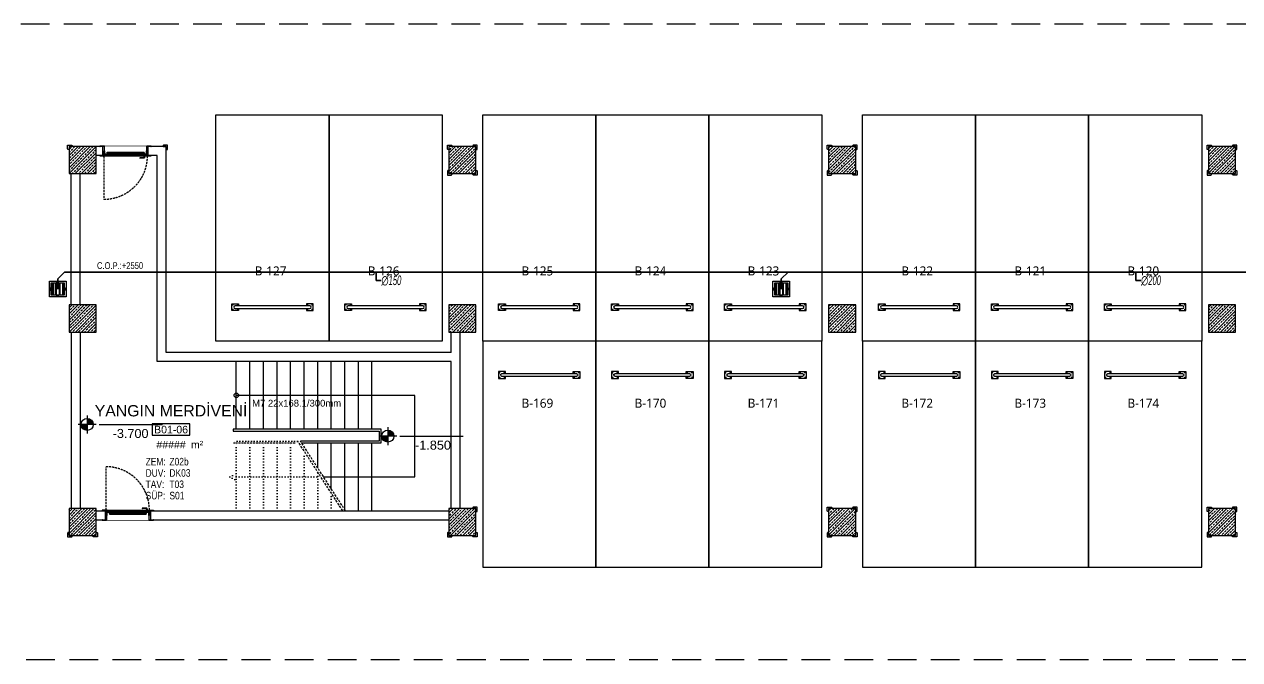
# Model space of a CAD drawing. Header units: millimetres. Extents: x -379292 to 1221486, y 92049 to 447512.
# Drawn here: x 130059 to 156938, y 237578 to 251619 of the extents above; entities that cross this region are included whole.
import ezdxf
from ezdxf.enums import TextEntityAlignment as Align

# ---------------------------------------------------------------- set-up
doc = ezdxf.new("R2010")
doc.units = ezdxf.units.MM
for name, pattern in [('( Hidden )', [0.375, 0.25, -0.125]), ('DOT', [6.35, 0, -6.35]), ('HIDDEN', [9.525, 6.35, -3.175])]:
    doc.linetypes.add(name, pattern=pattern)
doc.layers.add('0-KRCN-SHT YAĞMURSUYUBORUSU-100', color=3, linetype='PISSU_LINE50', lineweight=35)
doc.layers.add('0-KRCN-SHT-KOLADI-YAZIYAĞMURSUYU', color=4, linetype='Continuous', lineweight=35)
for name, color, linetype in [('010-05', 1, 'Continuous'), ('04_RAIN INLET', 51, 'Continuous'), ('05_DOOR', 2, 'Continuous'), ('05_EQUIPMENT', 1, 'Continuous'), ('05_HANDRAIL', 153, 'Continuous'), ('05_HATCH 1', 101, 'Continuous'), ('05_HATCH CONCRETE', 141, 'Continuous'), ('05_HATCH SOLID-1', 252, 'Continuous'), ('05_MATERIAL TEXT', 112, 'Continuous'), ('05_PLAN LEVEL', 2, 'Continuous'), ('05_ROOM M2', 161, 'Continuous'), ('05_ROOM NAME', 153, 'Continuous'), ('05_ROOM NUMBER', 152, 'Continuous'), ('05_STAIRS', 52, 'Continuous'), ('05_STAIRS ARROW', 2, 'Continuous'), ('05_STEEL HIDDEN', 61, 'HIDDEN'), ('05_SYMBOL', 2, 'Continuous'), ('05_TEXT 2.5', 212, 'Continuous'), ('05_WALL', 3, 'Continuous'), ('202-A-Y-MahalAd', 141, 'Continuous'), ('M_YANGIN_SPR_ CAP', 7, 'Continuous')]:
    doc.layers.add(name, color=color, linetype=linetype)
doc.styles.add('DIM', font='arial.ttf')
doc.styles.add('DOA.ARIAL', font='arial.ttf')
doc.styles.add('MUF', font='isocpeur.ttf')
doc.styles.get("Standard").update_dxf_attribs({"font": 'segoeuil.ttf'})
doc.styles.add('YAZI-2', font='arial.ttf', dxfattribs={"height": 2})
doc.styles.add('YAZI-2.5', font='arial.ttf', dxfattribs={"height": 2.5})
doc.styles.add('YAZI-3', font='arial.ttf', dxfattribs={"height": 3})
doc.styles.add('ÇAP-2', font='ARIALNBI.TTF')
doc.linetypes.add('PISSU_LINE50', pattern='A,50,-10,["C",MUF,S=10,R=0,X=1,Y=-5],0', length=60)
pattern_1 = [(225, (19752.8965, 13790.6787), (0.224506403, -0.224506403), []), (315, (19752.8965, 13790.6787), (0.224506403, 0.224506403), [])]
pattern_2 = [(315, (-21740.32198, 13790.6787), (-0.224506403, -0.224506403), []), (225, (-21740.32198, 13790.6787), (-0.224506403, 0.224506403), [])]
pattern_3 = [(270, (-695728.2336, -3493868.9414), (1.3748153225, -2.38125), [1.5875, -3.175]), (30, (-695728.2336, -3493868.9414), (1.3748153315, 2.3812499948), [1.5875, -3.175]), (330, (-695728.2336, -3493868.9414), (2.749630654, -5.2e-09), [-3.175, 1.5875])]
pattern_4 = [(225, (905000, -3e-07), (67.351921, -67.351921), []), (225, (904932.65, -3e-07), (67.351921, -67.351921), [47.625, -23.8125])]

# ---------------------------------------------------------------- blocks, each defined once
blk = doc.blocks.new('202_Vida')
at = {"color": 0, "linetype": 'ByBlock', "ltscale": 0.2}
for points in [[(1, 0), (-1, 0)], [(0, 1), (0, -1)]]:
    blk.add_lwpolyline(points, dxfattribs=at)
at = {"color": 0, "linetype": 'ByBlock'}
for radius in [0.42, 0.23, 0.155]:
    blk.add_circle((0, 0), radius, dxfattribs=at)
blk = doc.blocks.new('202_Stoper')
at = {"color": 0, "linetype": 'ByBlock'}
for points in [[(-750, -30), (-750, -75), (-900, -75), (-900, 75), (-750, 75), (-750, 30)], [(750, -30), (750, -75), (900, -75), (900, 75), (750, 75), (750, 30)]]:
    blk.add_lwpolyline(points, dxfattribs=at)
blk.add_lwpolyline([(825, -30, 1), (825, 30), (-825, 30, 1), (-825, -30)], format="xyb", close=True, dxfattribs=at)
at = {"color": 0, "linetype": 'ByBlock', "yscale": 10, "zscale": 10, "rotation": 180}
for p, xscale in [((-877, 53), -10), ((-772, 53), 10), ((772, 53), -10), ((877, 53), 10)]:
    blk.add_blockref('202_Vida', p, dxfattribs=dict(at, xscale=xscale))
at = {"color": 0, "linetype": 'ByBlock', "yscale": 10, "zscale": 10}
for p, xscale in [((-877, -52), 10), ((-772, -52), -10), ((772, -52), 10), ((877, -52), -10)]:
    blk.add_blockref('202_Vida', p, dxfattribs=dict(at, xscale=xscale))
blk = doc.blocks.new('202_Mahalblok')
at = {"color": 0, "linetype": 'ByBlock', "flags": 128}
blk.add_lwpolyline([(0, 0), (0, 5000), (2500, 5000), (2500, 0)], close=True, dxfattribs=at)
at = {"color": 252}
blk.add_blockref('202_Stoper', (1250, 750), dxfattribs=at)
at = {"color": 0, "linetype": 'ByBlock', "ltscale": 25}
blk.add_attdef('MAHALNO', text='', height=200, dxfattribs=at).set_placement((1209, 1390), align=Align.BOTTOM_CENTER)
blk = doc.blocks.new('PLAN KOT IKILI')
at = {"layer": '05_PLAN LEVEL'}
h = blk.add_hatch(color=2, dxfattribs=at)
h.paths.add_polyline_path([(0, 2), (0, 0), (2, 0, 0.414214)])
h.paths.add_polyline_path([(0, 0), (-2, 0, 0.414214), (0, -2)])
at = {"layer": '05_PLAN LEVEL', "color": 2}
for p, q in [((3, 0), (-3, 0)), ((0, 3), (0, -3)), ((4, 0), (25, 0))]:
    blk.add_line(p, q, dxfattribs=at)
blk.add_circle((0, 0), 2, dxfattribs=at)
at = {"layer": '05_PLAN LEVEL', "style": 'YAZI-3'}
for tag, p in [('BITMISKOT', (15, 3)), ('KABAKOT', (15, -3))]:
    blk.add_attdef(tag, text='', height=3, dxfattribs=at).set_placement(p, align=Align.MIDDLE)
blk = doc.blocks.new('*U87')
at = {"layer": '05_HANDRAIL', "color": 8}
blk.add_lwpolyline([(1444, 1500), (3200, 1500), (3200, 1800), (-70, 1800), (-70, 1760), (3160, 1760), (3160, 1540), (1418, 1540)], dxfattribs=at)
at = {"layer": '05_HANDRAIL', "color": 8, "linetype": 'DOT', "ltscale": 10}
blk.add_lwpolyline([(1352, 1540), (-50, 1540), (-50, 1500), (1384, 1500)], dxfattribs=at)
at = {"layer": '05_STAIRS', "color": 8, "flags": 128}
for points in [[(0, 1800), (0, 3300)], [(300, 1800), (300, 3300)], [(600, 1800), (600, 3300)], [(900, 1800), (900, 3300)], [(1200, 1800), (1200, 3300)], [(1500, 1800), (1500, 3300)], [(1800, 1800), (1800, 3300)], [(2100, 1800), (2100, 3300)], [(2400, 1800), (2400, 3300)], [(2700, 1800), (2700, 3300)], [(3000, 1800), (3000, 3300)], [(1928, 750), (3000, 750), (3950, 750), (3950, 2550), (0, 2550)], [(1444, 1500), (3200, 1500), (3200, 1800), (0, 1800)], [(1800, 949), (1800, 1500)], [(2100, 484), (2100, 1500)], [(2400, 0), (2400, 1500)], [(2700, 0), (2700, 1500)], [(3000, 0), (3000, 1500)]]:
    blk.add_lwpolyline(points, dxfattribs=at)
at = {"layer": '05_STAIRS', "color": 8, "linetype": 'DOT', "ltscale": 10, "flags": 128}
for points in [[(0, 0), (0, 1500)], [(0, 1500), (1384, 1500)], [(300, 0), (300, 1500)], [(600, 0), (600, 1500)], [(900, 0), (900, 1500)], [(1200, 0), (1200, 1500)], [(1500, 1413), (1500, 1500)], [(1500, 0), (1500, 1321)], [(0, 825), (0, 675), (-145, 750), (0, 825)], [(1800, 0), (1800, 856)], [(0, 750), (1869, 750)], [(2100, 0), (2100, 392)]]:
    blk.add_lwpolyline(points, dxfattribs=at)
at = {"layer": '05_STAIRS', "color": 8, "linetype": '( Hidden )', "ltscale": 200}
for points in [[(2353, 0), (1358, 1540)], [(2413, 0), (1418, 1540)]]:
    blk.add_lwpolyline(points, dxfattribs=at)
at = {"layer": '05_STAIRS ARROW', "color": 8, "ltscale": 2}
blk.add_circle((0, 2550), 50, dxfattribs=at)
blk = doc.blocks.new('VIDA')
at = {"layer": '05_EQUIPMENT'}
h = blk.add_hatch(dxfattribs=at)
h.set_pattern_fill('LINE', color=256, scale=0.1, angle=150, style=0)
h.set_pattern_definition([(330, (-3585.31887, 6072.20274), (0.03125, 0.05412658774), [])])
h.paths.add_polyline_path([(-0.1, -0.3), (-0.1, -1.7), (0.1, -1.7), (0.1, -0.3)])
h.paths.add_polyline_path([(-0.1, -0.3), (0.1, -0.3), (0, 0)])
for p, q in [((-0.1, -0.3), (0, 0)), ((0.1, -0.3), (0, 0)), ((0, -2), (-0.2, -2)), ((0.1, -1.7), (-0.1, -1.7)), ((0.1, -2), (-0.1, -2)), ((0, -2), (0, -2)), ((0.2, -2), (0, -2)), ((0, -2), (0, -2)), ((0, -2), (0, -2))]:
    blk.add_line(p, q, dxfattribs=at)
for points in [[(-0.2, -2), (-0.1, -2), (-0.1, -0.3)], [(0.2, -2), (0.1, -2), (0.1, -0.3)]]:
    blk.add_lwpolyline(points, dxfattribs=at)
blk = doc.blocks.new('*U97')
at = {"color": 8}
blk.add_wipeout([(0, 5), (0, -206), (1000, -206), (1000, 5)], dxfattribs=at)
at = {"layer": '010-05', "ltscale": 7}
h = blk.add_hatch(dxfattribs=at)
h.set_pattern_fill('ANSI37', color=8, scale=0.1, angle=540, style=0)
h.set_pattern_definition(pattern_1)
edge = h.paths.add_edge_path(flags=16)
edge.add_line((28, -35), (28, -44))
edge.add_line((28, -44), (22, -44))
edge.add_line((22, -44), (22, -37))
edge.add_arc((26, -39), 4.69, 56.5428, 159.2569, ccw=False)
edge = h.paths.add_edge_path()
edge.add_line((29, -33), (29, -45))
edge.add_line((29, -45), (21, -45))
edge.add_line((21, -45), (21, -31))
edge.add_line((21, -31), (34, -31))
edge.add_line((34, -31), (32, -31))
edge.add_arc((32, -34), 2.82, 91.1093, 165.5986)
edge = h.paths.add_edge_path(flags=16)
edge.add_arc((32, -34), 3.82, 143.4668, 165.5986, ccw=False)
edge.add_line((29, -32), (22, -32))
edge.add_line((22, -32), (22, -35))
edge.add_arc((26, -42), 8.25, 70.1103, 120.2945, ccw=False)
edge.add_line((28, -34), (28, -33))
edge.add_line((28, -33), (29, -33))
h = blk.add_hatch(dxfattribs=at)
h.set_pattern_fill('ANSI37', color=8, scale=0.1, angle=540, style=0)
h.set_pattern_definition(pattern_2)
edge = h.paths.add_edge_path(flags=16)
edge.add_line((972, -35), (972, -44))
edge.add_line((972, -44), (978, -44))
edge.add_line((978, -44), (978, -37))
edge.add_arc((974, -39), 4.69, 20.7431, 123.4572)
edge = h.paths.add_edge_path()
edge.add_line((971, -33), (971, -45))
edge.add_line((971, -45), (979, -45))
edge.add_line((979, -45), (979, -31))
edge.add_line((979, -31), (966, -31))
edge.add_line((966, -31), (968, -31))
edge.add_arc((968, -34), 2.82, 14.4014, 88.8907, ccw=False)
edge = h.paths.add_edge_path(flags=16)
edge.add_arc((968, -34), 3.82, 14.4014, 36.5332)
edge.add_line((971, -32), (978, -32))
edge.add_line((978, -32), (978, -35))
edge.add_arc((974, -42), 8.25, 59.7055, 109.8897)
edge.add_line((972, -34), (972, -33))
edge.add_line((972, -33), (971, -33))
at = {"layer": '05_HATCH 1'}
h = blk.add_hatch(dxfattribs=at)
h.set_pattern_fill('HONEY', color=8, scale=0.5, angle=270, style=0)
h.set_pattern_definition(pattern_3)
h.paths.add_polyline_path([(40, -3), (44, -9), (956, -9), (960, -3)])
h = blk.add_hatch(dxfattribs=at)
h.set_pattern_fill('HONEY', color=8, scale=0.5, angle=270, style=0)
h.set_pattern_definition(pattern_3)
h.paths.add_polyline_path([(40, -15), (44, -10), (956, -10), (960, -15)])
at = {"color": 8, "linetype": 'HIDDEN', "ltscale": 7}
blk.add_line((21, 21), (21, 973), dxfattribs=at)
at = {"color": 8, "ltscale": 7}
for p, q in [((22, 10), (948, 10)), ((22, 10), (978, 10)), ((22, 9), (22, 10)), ((27, 2), (27, 1)), ((27, 2), (37, 2)), ((27, 1), (37, 1)), ((37, 5), (36, 5)), ((37, 9), (963, 9)), ((963, 2), (37, 2)), ((37, 2), (44, -9)), ((37, 1), (43, -9)), ((905, 60), (822, 60)), ((905, 50), (822, 50)), ((942, 15), (897, 15)), ((897, 15), (897, 10)), ((915, 40), (915, 15)), ((925, 40), (925, 15)), ((942, 15), (942, 10)), ((963, 2), (956, -9)), ((963, 1), (957, -9)), ((963, 5), (964, 5)), ((973, 2), (963, 2)), ((973, 1), (963, 1)), ((973, 2), (973, 1)), ((978, 9), (978, 10)), ((978, 9), (978, 10)), ((963, -27), (22, -27)), ((22, -27), (963, -27)), ((22, -28), (22, -27)), ((963, -28), (22, -28)), ((978, -28), (22, -28)), ((43, -9), (27, -9)), ((27, -20), (37, -20)), ((27, -20), (27, -21)), ((27, -21), (37, -21)), ((33, -28), (963, -28)), ((37, -23), (36, -23)), ((37, -20), (43, -9)), ((37, -21), (44, -10)), ((963, -21), (37, -21)), ((956, -9), (44, -9)), ((956, -10), (44, -10)), ((96, -58), (96, -38)), ((909, -58), (96, -58)), ((96, -58), (96, -78)), ((96, -78), (909, -78)), ((116, -38), (116, -58)), ((889, -38), (889, -58)), ((909, -58), (909, -38)), ((909, -58), (909, -78)), ((963, -21), (956, -10)), ((963, -20), (957, -9)), ((957, -9), (973, -9)), ((973, -20), (963, -20)), ((973, -21), (963, -21)), ((963, -23), (964, -23)), ((973, -20), (973, -21)), ((978, -28), (978, -27)), ((978, -28), (978, -27))]:
    blk.add_line(p, q, dxfattribs=at)
at = {"color": 8, "ltscale": 7, "flags": 128}
for points in [[(36, -101, -1), (34, -101), (34, -85), (32, -85), (32, -101, 1), (38, -101), (38, -35, 1), (30, -35), (30, -45), (20, -45), (20, 10), (-68, 10), (-68, 0), (-58, 0), (-58, 2), (-66, 2), (-66, 8), (18, 8), (18, -47), (32, -47), (32, -35, -1), (36, -35)], [(964, -101, 1), (966, -101), (966, -85), (968, -85), (968, -101, -1), (962, -101), (962, -35, -1), (970, -35), (970, -45), (980, -45), (980, 10), (1068, 10), (1068, 0), (1058, 0), (1058, 2), (1066, 2), (1066, 8), (982, 8), (982, -47), (968, -47), (968, -35, 1), (964, -35)]]:
    blk.add_lwpolyline(points, format="xyb", close=True, dxfattribs=at)
at = {"color": 8, "ltscale": 7}
for points in [[(37, 5), (37, 9), (22, 9), (22, -27), (37, -27), (37, -23)], [(36, 5), (36, 8), (23, 8), (23, -26), (36, -26), (36, -23)], [(963, 5), (963, 9), (978, 9), (978, -27), (963, -27), (963, -23)], [(964, 5), (964, 8), (977, 8), (977, -26), (964, -26), (964, -23)], [(86, -28), (86, -38), (128, -38), (128, -28)], [(919, -28), (919, -38), (877, -38), (877, -28)]]:
    blk.add_lwpolyline(points, dxfattribs=at)
for points in [[(32, -55), (32, -210), (-68, -210), (-68, -200), (-58, -200), (-58, -202), (-66, -202), (-66, -208), (30, -208), (30, -55)], [(29, -57), (20, -57), (20, -83), (30, -93), (30, -106), (28, -106), (28, -94), (18, -84), (18, -55), (29, -55)], [(40, -3), (44, -9), (956, -9), (960, -3)], [(40, -15), (44, -10), (956, -10), (960, -15)], [(968, -55), (968, -210), (1068, -210), (1068, -200), (1058, -200), (1058, -202), (1066, -202), (1066, -208), (970, -208), (970, -55)], [(971, -57), (980, -57), (980, -83), (970, -93), (970, -106), (972, -106), (972, -94), (982, -84), (982, -55), (971, -55)]]:
    blk.add_lwpolyline(points, close=True, dxfattribs=at)
for radius in [10.1, 6.72]:
    blk.add_circle((21, 21), radius, dxfattribs=at)
at = {"color": 8, "linetype": 'HIDDEN', "ltscale": 7}
blk.add_arc((18, 13), 960, 359.7875, 89.8098, dxfattribs=at)
at = {"color": 8, "ltscale": 7}
for centre, radius, start, end in [((822, 55), 5, 90, 270), ((905, 40), 20, 0, 90), ((905, 40), 10, 0, 90)]:
    blk.add_arc(centre, radius, start, end, dxfattribs=at)
at = {"layer": '010-05', "color": 8, "ltscale": 7}
for points in [[(29, -33, -0.336971), (32, -31), (34, -31), (29, -31), (21, -31), (21, -45), (29, -45)], [(28, -34, 0.222538), (22, -35), (22, -32), (29, -32, 0.09687), (29, -33), (28, -33)], [(28, -44), (22, -44), (22, -37, -0.473637), (28, -35)], [(971, -33, 0.336971), (968, -31), (966, -31), (971, -31), (979, -31), (979, -45), (971, -45)], [(972, -34, -0.222538), (978, -35), (978, -32), (971, -32, -0.09687), (971, -33), (972, -33)], [(972, -44), (978, -44), (978, -37, 0.473637), (972, -35)]]:
    blk.add_lwpolyline(points, format="xyb", close=True, dxfattribs=at)
at = {"layer": '05_STEEL HIDDEN', "color": 8, "ltscale": 7}
for points in [[(17, -48), (17, -23), (11, -23), (11, -49), (23, -77), (23, -99), (29, -99), (29, -76)], [(983, -48), (983, -23), (989, -23), (989, -49), (977, -77), (977, -99), (971, -99), (971, -76)]]:
    blk.add_lwpolyline(points, close=True, dxfattribs=at)
at = {"layer": '05_STEEL HIDDEN', "color": 8, "ltscale": 7, "flags": 128}
for points in [[(17, -23), (18, -23), (18, -48), (30, -76), (30, -99), (29, -99)], [(983, -23), (982, -23), (982, -48), (970, -76), (970, -99), (971, -99)]]:
    blk.add_lwpolyline(points, dxfattribs=at)
at = {"layer": '05_WALL', "color": 8, "ltscale": 20}
for points in [[(0, 0), (0, -200)], [(1000, 0), (1000, -200)]]:
    blk.add_lwpolyline(points, dxfattribs=at)
at = {"color": 8, "ltscale": 7, "yscale": 10, "zscale": 10, "rotation": 180}
for p, xscale in [((25, -65), -10), ((975, -65), 10)]:
    blk.add_blockref('VIDA', p, dxfattribs=dict(at, xscale=xscale))
blk = doc.blocks.new('bariyer')
at = {"color": 8, "ltscale": 25}
blk.add_lwpolyline([(0, -70), (15, -70, 0.414214), (30, -55), (30, 30), (-55, 30, 0.414214), (-70, 15), (-70, 0), (0, 0)], format="xyb", close=True, dxfattribs=at)
blk = doc.blocks.new('*U98')
at = {"color": 8}
blk.add_wipeout([(0, 5), (0, -206), (1000, -206), (1000, 5)], dxfattribs=at)
at = {"layer": '010-05', "ltscale": 7}
h = blk.add_hatch(dxfattribs=at)
h.set_pattern_fill('ANSI37', color=8, scale=0.1, angle=540, style=0)
h.set_pattern_definition(pattern_1)
edge = h.paths.add_edge_path(flags=16)
edge.add_line((28, -35), (28, -44))
edge.add_line((28, -44), (22, -44))
edge.add_line((22, -44), (22, -37))
edge.add_arc((26, -39), 4.69, 56.5428, 159.2569, ccw=False)
edge = h.paths.add_edge_path()
edge.add_line((29, -33), (29, -45))
edge.add_line((29, -45), (21, -45))
edge.add_line((21, -45), (21, -31))
edge.add_line((21, -31), (34, -31))
edge.add_line((34, -31), (32, -31))
edge.add_arc((32, -34), 2.82, 91.1093, 165.5986)
edge = h.paths.add_edge_path(flags=16)
edge.add_arc((32, -34), 3.82, 143.4668, 165.5986, ccw=False)
edge.add_line((29, -32), (22, -32))
edge.add_line((22, -32), (22, -35))
edge.add_arc((26, -42), 8.25, 70.1103, 120.2945, ccw=False)
edge.add_line((28, -34), (28, -33))
edge.add_line((28, -33), (29, -33))
h = blk.add_hatch(dxfattribs=at)
h.set_pattern_fill('ANSI37', color=8, scale=0.1, angle=540, style=0)
h.set_pattern_definition(pattern_2)
edge = h.paths.add_edge_path(flags=16)
edge.add_line((972, -35), (972, -44))
edge.add_line((972, -44), (978, -44))
edge.add_line((978, -44), (978, -37))
edge.add_arc((974, -39), 4.69, 20.7431, 123.4572)
edge = h.paths.add_edge_path()
edge.add_line((971, -33), (971, -45))
edge.add_line((971, -45), (979, -45))
edge.add_line((979, -45), (979, -31))
edge.add_line((979, -31), (966, -31))
edge.add_line((966, -31), (968, -31))
edge.add_arc((968, -34), 2.82, 14.4014, 88.8907, ccw=False)
edge = h.paths.add_edge_path(flags=16)
edge.add_arc((968, -34), 3.82, 14.4014, 36.5332)
edge.add_line((971, -32), (978, -32))
edge.add_line((978, -32), (978, -35))
edge.add_arc((974, -42), 8.25, 59.7055, 109.8897)
edge.add_line((972, -34), (972, -33))
edge.add_line((972, -33), (971, -33))
at = {"layer": '05_HATCH 1'}
h = blk.add_hatch(dxfattribs=at)
h.set_pattern_fill('HONEY', color=8, scale=0.5, angle=270, style=0)
h.set_pattern_definition(pattern_3)
h.paths.add_polyline_path([(40, -3), (44, -9), (956, -9), (960, -3)])
h = blk.add_hatch(dxfattribs=at)
h.set_pattern_fill('HONEY', color=8, scale=0.5, angle=270, style=0)
h.set_pattern_definition(pattern_3)
h.paths.add_polyline_path([(40, -15), (44, -10), (956, -10), (960, -15)])
at = {"color": 8, "linetype": 'HIDDEN', "ltscale": 7}
blk.add_line((21, 21), (21, 973), dxfattribs=at)
at = {"color": 8, "ltscale": 7}
for p, q in [((22, 10), (948, 10)), ((22, 10), (978, 10)), ((22, 9), (22, 10)), ((27, 2), (27, 1)), ((27, 2), (37, 2)), ((27, 1), (37, 1)), ((37, 5), (36, 5)), ((37, 9), (963, 9)), ((963, 2), (37, 2)), ((37, 2), (44, -9)), ((37, 1), (43, -9)), ((905, 60), (822, 60)), ((905, 50), (822, 50)), ((942, 15), (897, 15)), ((897, 15), (897, 10)), ((915, 40), (915, 15)), ((925, 40), (925, 15)), ((942, 15), (942, 10)), ((963, 2), (956, -9)), ((963, 1), (957, -9)), ((963, 5), (964, 5)), ((973, 2), (963, 2)), ((973, 1), (963, 1)), ((973, 2), (973, 1)), ((978, 9), (978, 10)), ((978, 9), (978, 10)), ((963, -27), (22, -27)), ((22, -27), (963, -27)), ((22, -28), (22, -27)), ((963, -28), (22, -28)), ((978, -28), (22, -28)), ((43, -9), (27, -9)), ((27, -20), (37, -20)), ((27, -20), (27, -21)), ((27, -21), (37, -21)), ((33, -28), (963, -28)), ((37, -23), (36, -23)), ((37, -20), (43, -9)), ((37, -21), (44, -10)), ((963, -21), (37, -21)), ((956, -9), (44, -9)), ((956, -10), (44, -10)), ((96, -58), (96, -38)), ((909, -58), (96, -58)), ((96, -58), (96, -78)), ((96, -78), (909, -78)), ((116, -38), (116, -58)), ((889, -38), (889, -58)), ((909, -58), (909, -38)), ((909, -58), (909, -78)), ((963, -21), (956, -10)), ((963, -20), (957, -9)), ((957, -9), (973, -9)), ((973, -20), (963, -20)), ((973, -21), (963, -21)), ((963, -23), (964, -23)), ((973, -20), (973, -21)), ((978, -28), (978, -27)), ((978, -28), (978, -27))]:
    blk.add_line(p, q, dxfattribs=at)
at = {"color": 8, "ltscale": 7, "flags": 128}
for points in [[(36, -101, -1), (34, -101), (34, -85), (32, -85), (32, -101, 1), (38, -101), (38, -35, 1), (30, -35), (30, -45), (20, -45), (20, 10), (-68, 10), (-68, 0), (-58, 0), (-58, 2), (-66, 2), (-66, 8), (18, 8), (18, -47), (32, -47), (32, -35, -1), (36, -35)], [(964, -101, 1), (966, -101), (966, -85), (968, -85), (968, -101, -1), (962, -101), (962, -35, -1), (970, -35), (970, -45), (980, -45), (980, 10), (1068, 10), (1068, 0), (1058, 0), (1058, 2), (1066, 2), (1066, 8), (982, 8), (982, -47), (968, -47), (968, -35, 1), (964, -35)]]:
    blk.add_lwpolyline(points, format="xyb", close=True, dxfattribs=at)
at = {"color": 8, "ltscale": 7}
for points in [[(37, 5), (37, 9), (22, 9), (22, -27), (37, -27), (37, -23)], [(36, 5), (36, 8), (23, 8), (23, -26), (36, -26), (36, -23)], [(963, 5), (963, 9), (978, 9), (978, -27), (963, -27), (963, -23)], [(964, 5), (964, 8), (977, 8), (977, -26), (964, -26), (964, -23)], [(86, -28), (86, -38), (128, -38), (128, -28)], [(919, -28), (919, -38), (877, -38), (877, -28)]]:
    blk.add_lwpolyline(points, dxfattribs=at)
for points in [[(32, -55), (32, -210), (-68, -210), (-68, -200), (-58, -200), (-58, -202), (-66, -202), (-66, -208), (30, -208), (30, -55)], [(29, -57), (20, -57), (20, -83), (30, -93), (30, -106), (28, -106), (28, -94), (18, -84), (18, -55), (29, -55)], [(40, -3), (44, -9), (956, -9), (960, -3)], [(40, -15), (44, -10), (956, -10), (960, -15)], [(968, -55), (968, -210), (1068, -210), (1068, -200), (1058, -200), (1058, -202), (1066, -202), (1066, -208), (970, -208), (970, -55)], [(971, -57), (980, -57), (980, -83), (970, -93), (970, -106), (972, -106), (972, -94), (982, -84), (982, -55), (971, -55)]]:
    blk.add_lwpolyline(points, close=True, dxfattribs=at)
for radius in [10.1, 6.72]:
    blk.add_circle((21, 21), radius, dxfattribs=at)
at = {"color": 8, "linetype": 'HIDDEN', "ltscale": 7}
blk.add_arc((18, 13), 960, 359.7875, 89.8098, dxfattribs=at)
at = {"color": 8, "ltscale": 7}
for centre, radius, start, end in [((822, 55), 5, 90, 270), ((905, 40), 20, 0, 90), ((905, 40), 10, 0, 90)]:
    blk.add_arc(centre, radius, start, end, dxfattribs=at)
at = {"layer": '010-05', "color": 8, "ltscale": 7}
for points in [[(29, -33, -0.336971), (32, -31), (34, -31), (29, -31), (21, -31), (21, -45), (29, -45)], [(28, -34, 0.222538), (22, -35), (22, -32), (29, -32, 0.09687), (29, -33), (28, -33)], [(28, -44), (22, -44), (22, -37, -0.473637), (28, -35)], [(971, -33, 0.336971), (968, -31), (966, -31), (971, -31), (979, -31), (979, -45), (971, -45)], [(972, -34, -0.222538), (978, -35), (978, -32), (971, -32, -0.09687), (971, -33), (972, -33)], [(972, -44), (978, -44), (978, -37, 0.473637), (972, -35)]]:
    blk.add_lwpolyline(points, format="xyb", close=True, dxfattribs=at)
at = {"layer": '05_STEEL HIDDEN', "color": 8, "ltscale": 7}
for points in [[(17, -48), (17, -23), (11, -23), (11, -49), (23, -77), (23, -99), (29, -99), (29, -76)], [(983, -48), (983, -23), (989, -23), (989, -49), (977, -77), (977, -99), (971, -99), (971, -76)]]:
    blk.add_lwpolyline(points, close=True, dxfattribs=at)
at = {"layer": '05_STEEL HIDDEN', "color": 8, "ltscale": 7, "flags": 128}
for points in [[(17, -23), (18, -23), (18, -48), (30, -76), (30, -99), (29, -99)], [(983, -23), (982, -23), (982, -48), (970, -76), (970, -99), (971, -99)]]:
    blk.add_lwpolyline(points, dxfattribs=at)
at = {"layer": '05_WALL', "color": 8, "ltscale": 20}
for points in [[(0, 0), (0, -200)], [(1000, 0), (1000, -200)]]:
    blk.add_lwpolyline(points, dxfattribs=at)
at = {"color": 8, "ltscale": 7, "yscale": 10, "zscale": 10, "rotation": 180}
for p, xscale in [((25, -65), -10), ((975, -65), 10)]:
    blk.add_blockref('VIDA', p, dxfattribs=dict(at, xscale=xscale))
blk = doc.blocks.new('başlık')
at = {"layer": '05_MATERIAL TEXT', "style": 'DIM', "width": 0.8}
for s, p in [('ZEM:', (0, 50)), ('DUV:', (0, -100)), ('TAV:', (0, -250)), ('SÜP:', (0, -400))]:
    blk.add_text(s, height=100, dxfattribs=at).set_placement(p, align=Align.MIDDLE_LEFT)
blk = doc.blocks.new('MAHAL')
at = {"layer": '05_ROOM NUMBER'}
blk.add_lwpolyline([(-5.46, -10.75), (4.54, -10.75), (4.54, -7.75), (-5.46, -7.75)], close=True, dxfattribs=at)
at = {"layer": '05_HATCH SOLID-1', "xscale": 0.02, "yscale": 0.02, "zscale": 0.02}
blk.add_blockref('başlık', (-7.21, -18.75), dxfattribs=at)
at = {"layer": '05_MATERIAL TEXT', "style": 'DIM', "width": 0.8}
for tag, p in [('ZEMİN', (-0.89, -17.75)), ('DUVAR', (-0.89, -20.75)), ('TAVAN', (-0.89, -23.75)), ('SÜPÜRGELİK', (-0.89, -26.75))]:
    blk.add_attdef(tag, text='', height=2, dxfattribs=at).set_placement(p, align=Align.MIDDLE_LEFT)
at = {"layer": '05_ROOM M2', "insert": (6.45, -13.24), "char_height": 2, "attachment_point": 5, "style": 'YAZI-2'}
blk.add_mtext_dynamic_manual_height_columns('m²', width=6.9387, gutter_width=625, heights=[0], dxfattribs=at)
at = {"layer": '05_ROOM M2', "style": 'YAZI-2'}
blk.add_attdef('MAHALM2', text='', height=2, dxfattribs=at).set_placement((-0.46, -13.25), align=Align.MIDDLE_CENTER)
at = {"layer": '05_ROOM NAME', "style": 'YAZI-3'}
for tag, p in [('INGMAHALADI', (-0.46, 0.75)), ('TURMAHALADI', (-0.46, -4.25))]:
    blk.add_attdef(tag, text='', height=3, dxfattribs=at).set_placement(p, align=Align.MIDDLE_CENTER)
at = {"layer": '05_ROOM NUMBER', "style": 'YAZI-2'}
blk.add_attdef('MAHALNO', text='', height=2, dxfattribs=at).set_placement((-0.46, -9.25), align=Align.MIDDLE_CENTER)
blk = doc.blocks.new('OtoParkBodrumKatMimari')
at = {"layer": '05_HATCH CONCRETE'}
h = blk.add_hatch(dxfattribs=at)
h.set_pattern_fill('ANSI33', color=8, scale=15, angle=180, style=0)
h.set_pattern_definition(pattern_4)
h.paths.add_polyline_path([(88400, 148100), (87800, 148100), (87800, 147500), (88400, 147500)])
h = blk.add_hatch(dxfattribs=at)
h.set_pattern_fill('ANSI33', color=8, scale=15, angle=180, style=0)
h.set_pattern_definition(pattern_4)
h.paths.add_polyline_path([(96800, 148100), (96200, 148100), (96200, 147500), (96800, 147500)])
h = blk.add_hatch(dxfattribs=at)
h.set_pattern_fill('ANSI33', color=8, scale=15, angle=180, style=0)
h.set_pattern_definition(pattern_4)
h.paths.add_polyline_path([(105200, 148100), (104600, 148100), (104600, 147500), (105200, 147500)])
h = blk.add_hatch(dxfattribs=at)
h.set_pattern_fill('ANSI33', color=8, scale=15, angle=180, style=0)
h.set_pattern_definition(pattern_4)
h.paths.add_polyline_path([(80000, 144600), (79400, 144600), (79400, 144000), (80000, 144000)])
h = blk.add_hatch(dxfattribs=at)
h.set_pattern_fill('ANSI33', color=8, scale=15, angle=180, style=0)
h.set_pattern_definition(pattern_4)
h.paths.add_polyline_path([(88400, 144600), (87800, 144600), (87800, 144000), (88400, 144000)])
h = blk.add_hatch(dxfattribs=at)
h.set_pattern_fill('ANSI33', color=8, scale=15, angle=180, style=0)
h.set_pattern_definition(pattern_4)
h.paths.add_polyline_path([(96800, 144600), (96200, 144600), (96200, 144000), (96800, 144000)])
h = blk.add_hatch(dxfattribs=at)
h.set_pattern_fill('ANSI33', color=8, scale=15, angle=180, style=0)
h.set_pattern_definition(pattern_4)
h.paths.add_polyline_path([(105200, 144600), (104600, 144600), (104600, 144000), (105200, 144000)])
h = blk.add_hatch(dxfattribs=at)
h.set_pattern_fill('ANSI33', color=8, scale=15, angle=180, style=0)
h.set_pattern_definition(pattern_4)
h.paths.add_polyline_path([(88400, 140100), (87800, 140100), (87800, 139500), (88400, 139500)])
h = blk.add_hatch(dxfattribs=at)
h.set_pattern_fill('ANSI33', color=8, scale=15, angle=180, style=0)
h.set_pattern_definition(pattern_4)
h.paths.add_polyline_path([(96800, 140100), (96200, 140100), (96200, 139500), (96800, 139500)])
h = blk.add_hatch(dxfattribs=at)
h.set_pattern_fill('ANSI33', color=8, scale=15, angle=180, style=0)
h.set_pattern_definition(pattern_4)
h.paths.add_polyline_path([(105200, 140100), (104600, 140100), (104600, 139500), (105200, 139500)])
at = {"color": 5}
for points in [[(88400, 148100), (87800, 148100), (87800, 147500), (88400, 147500)], [(96800, 148100), (96200, 148100), (96200, 147500), (96800, 147500)], [(105200, 148100), (104600, 148100), (104600, 147500), (105200, 147500)], [(80000, 144600), (79400, 144600), (79400, 144000), (80000, 144000)], [(88400, 144600), (87800, 144600), (87800, 144000), (88400, 144000)], [(96800, 144600), (96200, 144600), (96200, 144000), (96800, 144000)], [(105200, 144600), (104600, 144600), (104600, 144000), (105200, 144000)], [(88400, 140100), (87800, 140100), (87800, 139500), (88400, 139500)], [(96800, 140100), (96200, 140100), (96200, 139500), (96800, 139500)], [(105200, 140100), (104600, 140100), (104600, 139500), (105200, 139500)]]:
    blk.add_lwpolyline(points, close=True, dxfattribs=at)
at = {"layer": '05_WALL', "color": 8, "flags": 128}
for points in [[(87850, 143550), (81550, 143550), (81550, 148100), (80000, 148100)], [(87850, 140100), (87850, 143350), (81350, 143350), (81350, 147900), (80000, 147900)], [(79450, 144600), (79450, 147500)], [(79650, 144600), (79650, 147500)], [(79450, 144000), (79450, 140100)], [(79650, 144000), (79650, 140100)], [(87850, 143550), (87850, 144000)], [(88050, 140100), (88050, 144000)], [(80000, 140050), (87800, 140050)], [(80000, 139850), (87800, 139850)]]:
    blk.add_lwpolyline(points, dxfattribs=at)
blk.add_blockref('*U87', (83100, 140050))
at = {"layer": '05_PLAN LEVEL'}
ref = blk.add_blockref('PLAN KOT IKILI', (79801, 141958), dxfattribs=dict(at, xscale=66.66666666666666, yscale=66.66666666666666, zscale=66.66666666666666))
ref.add_attrib('KABAKOT', '-3.700 ', dxfattribs={"height": 200, "style": 'YAZI-3'}).set_placement((80801, 141758), align=Align.MIDDLE)
ref = blk.add_blockref('PLAN KOT IKILI', (86450, 141700), dxfattribs=dict(at, xscale=66.66666666666666, yscale=66.66666666666666, zscale=66.66666666666666))
ref.add_attrib('KABAKOT', '-1.850', dxfattribs={"height": 200, "style": 'YAZI-3'}).set_placement((87450, 141500), align=Align.MIDDLE)
at = {"layer": '05_SYMBOL', "color": 8, "xscale": -1}
for p in [(79400, 148100), (87800, 148100), (96200, 148100), (104600, 148100), (96200, 140100), (104600, 140100)]:
    blk.add_blockref('bariyer', p, dxfattribs=at)
at = {"layer": '05_SYMBOL', "color": 8}
for p in [(81550, 148100), (88400, 148100), (96800, 148100), (105200, 148100), (88400, 140100), (96800, 140100), (105200, 140100)]:
    blk.add_blockref('bariyer', p, dxfattribs=at)
at = {"layer": '05_SYMBOL', "color": 8, "rotation": 180}
for p in [(87800, 147500), (96200, 147500), (104600, 147500), (79400, 139500), (87800, 139500), (96200, 139500), (104600, 139500)]:
    blk.add_blockref('bariyer', p, dxfattribs=at)
at = {"layer": '05_SYMBOL', "color": 8, "xscale": -1, "rotation": 180}
for p in [(88400, 147500), (96800, 147500), (105200, 147500), (80000, 139500), (88400, 139500), (96800, 139500), (105200, 139500)]:
    blk.add_blockref('bariyer', p, dxfattribs=at)
at = {"layer": '202-A-Y-MahalAd', "color": 8, "ltscale": 25}
for p, values in [((82650, 143800), {'MAHALNO': 'B-127'}), ((85150, 143800), {'MAHALNO': 'B-126'}), ((88550, 143800), {'MAHALNO': 'B-125'}), ((91050, 143800), {'MAHALNO': 'B-124'}), ((93550, 143800), {'MAHALNO': 'B-123'}), ((96950, 143800), {'MAHALNO': 'B-122'}), ((99450, 143800), {'MAHALNO': 'B-121'}), ((101950, 143800), {'MAHALNO': 'B-120'})]:
    blk.add_blockref('202_Mahalblok', p, dxfattribs=at).add_auto_attribs(values)
ref = blk.add_blockref('202_Mahalblok', (88550, 143800), dxfattribs=dict(at, xscale=-1, rotation=180))
ref.add_attrib('MAHALNO', 'B-169', dxfattribs={"layer": '0', "color": 0, "linetype": 'ByBlock', "ltscale": 25, "height": 200}).set_placement((89759, 142267), align=Align.BOTTOM_CENTER)
ref = blk.add_blockref('202_Mahalblok', (91050, 143800), dxfattribs=dict(at, xscale=-1, rotation=180))
ref.add_attrib('MAHALNO', 'B-170', dxfattribs={"layer": '0', "color": 0, "linetype": 'ByBlock', "ltscale": 25, "height": 200}).set_placement((92259, 142267), align=Align.BOTTOM_CENTER)
ref = blk.add_blockref('202_Mahalblok', (93550, 143800), dxfattribs=dict(at, xscale=-1, rotation=180))
ref.add_attrib('MAHALNO', 'B-171', dxfattribs={"layer": '0', "color": 0, "linetype": 'ByBlock', "ltscale": 25, "height": 200}).set_placement((94759, 142267), align=Align.BOTTOM_CENTER)
ref = blk.add_blockref('202_Mahalblok', (96950, 143800), dxfattribs=dict(at, xscale=-1, rotation=180))
ref.add_attrib('MAHALNO', 'B-172', dxfattribs={"layer": '0', "color": 0, "linetype": 'ByBlock', "ltscale": 25, "height": 200}).set_placement((98159, 142267), align=Align.BOTTOM_CENTER)
ref = blk.add_blockref('202_Mahalblok', (99450, 143800), dxfattribs=dict(at, xscale=-1, rotation=180))
ref.add_attrib('MAHALNO', 'B-173', dxfattribs={"layer": '0', "color": 0, "linetype": 'ByBlock', "ltscale": 25, "height": 200}).set_placement((100659, 142267), align=Align.BOTTOM_CENTER)
ref = blk.add_blockref('202_Mahalblok', (101950, 143800), dxfattribs=dict(at, xscale=-1, rotation=180))
ref.add_attrib('MAHALNO', 'B-174', dxfattribs={"layer": '0', "color": 0, "linetype": 'ByBlock', "ltscale": 25, "height": 200}).set_placement((103159, 142267), align=Align.BOTTOM_CENTER)
at = {"layer": '05_TEXT 2.5', "insert": (83450, 142350), "char_height": 150, "attachment_point": 7, "style": 'YAZI-2.5'}
blk.add_mtext_dynamic_manual_height_columns('\\A1;M7 22x168.1/300mm', width=4150.39, gutter_width=12.5, heights=[101], dxfattribs=at)
at = {"layer": '05_DOOR', "xscale": -1, "rotation": 180}
blk.add_blockref('*U97', (80150, 147900), dxfattribs=at)
at = {"layer": '05_HATCH CONCRETE'}
h = blk.add_hatch(dxfattribs=at)
h.set_pattern_fill('ANSI33', color=8, scale=15, angle=180, style=0)
h.set_pattern_definition(pattern_4)
h.paths.add_polyline_path([(80000, 148100), (79400, 148100), (79400, 147500), (80000, 147500)])
at = {"color": 5}
blk.add_lwpolyline([(80000, 148100), (79400, 148100), (79400, 147500), (80000, 147500)], close=True, dxfattribs=at)
at = {"layer": '05_SYMBOL', "color": 252, "linetype": 'HIDDEN', "ltscale": 100}
blk.add_lwpolyline([(17400, 138759, 0.414214), (19400, 136759), (128500, 136759, 0.414214), (130500, 138759), (130500, 148800, 0.414214), (128500, 150800), (19400, 150800, 0.414214), (17400, 148800), (17400, 138759)], format="xyb", dxfattribs=at)
at = {"layer": '05_DOOR'}
blk.add_blockref('*U98', (80200, 140050), dxfattribs=at)
at = {"layer": '05_HATCH CONCRETE'}
h = blk.add_hatch(dxfattribs=at)
h.set_pattern_fill('ANSI33', color=8, scale=15, angle=180, style=0)
h.set_pattern_definition(pattern_4)
h.paths.add_polyline_path([(80000, 140100), (79400, 140100), (79400, 139500), (80000, 139500)])
at = {"color": 5}
blk.add_lwpolyline([(80000, 140100), (79400, 140100), (79400, 139500), (80000, 139500)], close=True, dxfattribs=at)
at = {"layer": '05_ROOM NUMBER'}
ref = blk.add_blockref('MAHAL', (81695, 142614), dxfattribs=dict(at, xscale=83.33333333333333, yscale=83.33333333333333, zscale=83.33333333333333))
ref.add_attrib('TURMAHALADI', 'YANGIN MERDİVENİ', dxfattribs={"layer": '05_ROOM NAME', "height": 250, "style": 'YAZI-3'}).set_placement((81657, 142260), align=Align.MIDDLE_CENTER)
ref.add_attrib('MAHALNO', 'B01-06', dxfattribs={"height": 166.7, "style": 'YAZI-2'}).set_placement((81657, 141844), align=Align.MIDDLE_CENTER)
ref.add_attrib('MAHALM2', '#####', dxfattribs={"layer": '05_ROOM M2', "height": 166.7, "style": 'YAZI-2'}).set_placement((81657, 141510), align=Align.MIDDLE_CENTER)
ref.add_attrib('ZEMİN', 'Z02b', dxfattribs={"layer": '05_MATERIAL TEXT', "height": 166.7, "style": 'DIM', "width": 0.8}).set_placement((81621, 141135), align=Align.MIDDLE_LEFT)
ref.add_attrib('DUVAR', 'DK03', dxfattribs={"layer": '05_MATERIAL TEXT', "height": 166.7, "style": 'DIM', "width": 0.8}).set_placement((81621, 140885), align=Align.MIDDLE_LEFT)
ref.add_attrib('TAVAN', 'T03', dxfattribs={"layer": '05_MATERIAL TEXT', "height": 166.7, "style": 'DIM', "width": 0.8}).set_placement((81621, 140635), align=Align.MIDDLE_LEFT)
ref.add_attrib('SÜPÜRGELİK', 'S01', dxfattribs={"layer": '05_MATERIAL TEXT', "height": 166.7, "style": 'DIM', "width": 0.8}).set_placement((81621, 140385), align=Align.MIDDLE_LEFT)
blk = doc.blocks.new('G$CBAC204B7')
at = {"layer": '04_RAIN INLET', "color": 2}
for p, q in [((0.37, 0.35), (-0.37, 0.35)), ((-0.37, 0.35), (-0.37, -0.35)), ((0.288, 0.268), (-0.288, 0.268)), ((-0.288, 0.268), (-0.288, -0.268)), ((-0.246, 0.227), (-0.247, -0.227)), ((-0.205, 0.227), (-0.246, 0.227)), ((-0.205, 0.227), (-0.206, -0.227)), ((-0.103, -0.227), (-0.103, 0.227)), ((-0.103, 0.227), (-0.061, 0.227)), ((-0.061, 0.227), (-0.062, -0.227)), ((0.062, 0.227), (0.062, -0.227)), ((0.103, 0.227), (0.062, 0.227)), ((0.103, -0.227), (0.103, 0.227)), ((0.206, 0.227), (0.206, -0.227)), ((0.247, 0.227), (0.206, 0.227)), ((0.247, 0.227), (0.247, -0.227)), ((0.288, -0.268), (0.288, 0.268)), ((0.37, -0.35), (0.37, 0.35)), ((-0.37, -0.35), (0.37, -0.35)), ((-0.288, -0.268), (0.288, -0.268)), ((-0.206, -0.227), (-0.247, -0.227)), ((-0.103, -0.227), (-0.062, -0.227)), ((0.103, -0.227), (0.062, -0.227)), ((0.247, -0.227), (0.206, -0.227))]:
    blk.add_line(p, q, dxfattribs=at)
at = {"layer": '04_RAIN INLET', "color": 2, "ltscale": 50}
for p, q in [((-0.288, 0.053), (-0.329, 0.053)), ((0.041, 0.309), (-0.041, 0.309)), ((-0.041, 0.268), (-0.041, 0.309)), ((0.041, 0.268), (0.041, 0.309)), ((0.329, 0.053), (0.288, 0.053)), ((-0.288, -0.053), (-0.329, -0.053)), ((-0.041, -0.309), (-0.041, -0.268)), ((0.041, -0.309), (0.041, -0.268)), ((0.329, -0.053), (0.288, -0.053))]:
    blk.add_line(p, q, dxfattribs=at)
at = {"layer": '04_RAIN INLET', "color": 2, "ltscale": 50, "extrusion": (-2.90481e-21, 1.6744e-09, 1)}
for points in [[(-0.329, 0.053), (-0.329, -0.053)], [(0.329, -0.053), (0.329, 0.053)], [(-0.041, -0.309), (0.041, -0.309)]]:
    blk.add_lwpolyline(points, dxfattribs=at)
blk = doc.blocks.new('IZGARA')
at = {"layer": '04_RAIN INLET', "color": 2}
blk.add_blockref('G$CBAC204B7', (0, 0), dxfattribs=at)
blk = doc.blocks.new('A$Cbceac246')
at = {"layer": '0-KRCN-SHT YAĞMURSUYUBORUSU-100'}
for p, q in [((900.1, 14502.3), (885.1, 14487.3)), ((900.1, 14502.3), (6521.8, 14502.3, 0)), ((2500.1, 14502.3), (2485.1, 14487.3)), ((885.1, 14465, 0), (885.1, 14487.3)), ((2485.1, 14465, 0), (2485.1, 14487.3))]:
    blk.add_line(p, q, dxfattribs=at)
at = {"layer": '0-KRCN-SHT-KOLADI-YAZIYAĞMURSUYU', "linetype": 'Continuous'}
for p, q in [((1589.3, 14502.3), (1589.3, 14484.1)), ((1589.3, 14502.3), (1589.3, 14484.1)), ((3269.3, 14502.3), (3269.3, 14484.1)), ((3269.3, 14502.3), (3269.3, 14484.1)), ((1600.5, 14484.1), (1589.3, 14484.1)), ((1600.5, 14484.1), (1589.3, 14484.1)), ((3280.5, 14484.1), (3269.3, 14484.1)), ((3280.5, 14484.1), (3269.3, 14484.1))]:
    blk.add_line(p, q, dxfattribs=at)
at = {"layer": '04_RAIN INLET', "xscale": -50.00000000000001, "yscale": 50.00000000000001, "zscale": 50.00000000000001, "rotation": 1.546826666753987e-08}
for p in [(885, 14465, 0), (2485, 14465, 0)]:
    blk.add_blockref('IZGARA', p, dxfattribs=at)
at = {"layer": '0-KRCN-SHT-KOLADI-YAZIYAĞMURSUYU', "linetype": 'Continuous', "style": 'ÇAP-2', "width": 0.7}
for s, p in [('∅150', (1600.9, 14484.3)), ('∅200', (3280.9, 14484.3))]:
    blk.add_text(s, height=21, dxfattribs=at).set_placement(p, align=Align.MIDDLE_LEFT)

msp = doc.modelspace()

# ---------------------------------------------------------------- block references
at = {"color": 8}
msp.add_blockref('OtoParkBodrumKatMimari', (51648, 100818.8), dxfattribs=at)

# ---------------------------------------------------------------- next in the draw order: block references
at = {"color": 30, "xscale": 10, "yscale": 10, "zscale": 10}
msp.add_blockref('A$Cbceac246', (121948, 101118.8), dxfattribs=at)

# ---------------------------------------------------------------- next in the draw order: texts
at = {"layer": 'M_YANGIN_SPR_ CAP', "ltscale": 0.01, "style": 'DOA.ARIAL', "width": 0.8}
msp.add_text('C.O.P.:+2550', height=150, rotation=0, dxfattribs=at).set_placement((132176.8, 246361.9, -155276.6), align=Align.TOP_CENTER)

doc.saveas('drawing.dxf')
